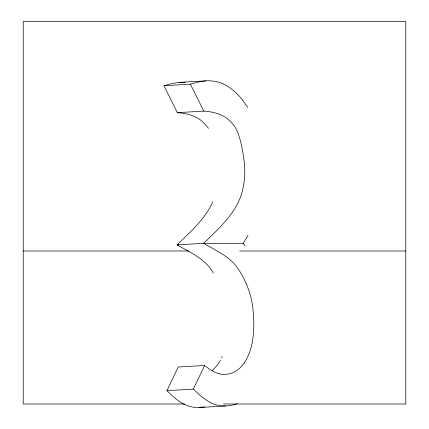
<?xml version="1.0" encoding="UTF-8"?>
<svg xmlns="http://www.w3.org/2000/svg" width="429" height="429" viewBox="0 0 429 429"><rect width="100%" height="100%" fill="white"/><g stroke="black" fill="none" stroke-linecap="round" stroke-linejoin="round"><path stroke-width="0.64" d="M212.763 201.716C205.287 219.16 190.229 231.826 177.107 244.895C189.704 252.182 204.52 258.489 212.393 271.46A109.331 54.81 86.6 0 1 213.395 273.016M204.692 406.912L196.632 407.518A108.119 54.199 86.6 0 1 187.033 405.496C179.156 402.429 172.828 396.562 166.951 390.658L178.185 367.036L204.617 365.481C209.379 369.262 214.597 372.946 220.683 374.12A71.723 35.956 86.6 0 0 223.895 374.415L226.083 374.308A96.193 48.22 86.6 0 0 232.035 372.983C237.173 371.09 241.361 367.235 244.396 362.752M166.951 390.658L193.382 389.103L204.617 365.481M248.016 235.483L243.163 243.334L203.539 243.334L177.107 244.895L178.426 244.895M212.334 370.602L217.315 365.218A52.102 26.121 86.6 0 0 220.334 360.349M208.424 128.346A30.1 15.09 86.6 0 0 207.464 126.941L202.113 121.316A72.56 36.374 86.6 0 0 200.263 119.804C193.715 114.875 185.371 113.277 177.375 112.666L163.932 85.741L171.359 83.676L179.472 82.373L208.017 80.732L213.159 81.054L217.991 81.998A108.88 54.58 86.6 0 1 222.152 83.441M163.932 85.741L190.363 84.186L197.796 82.116L205.904 80.818M177.375 112.666L203.807 111.111C211.803 111.722 220.152 113.315 226.694 118.248A72.56 36.374 86.6 0 1 228.55 119.755L232.218 123.327L234.368 126.046A29.531 14.806 86.6 0 1 235.526 127.901L236.883 130.491A30.942 15.514 86.6 0 1 238.352 133.945L240.326 140.428A77.193 38.696 86.6 0 1 241.484 145.415L241.87 147.233A104.365 52.317 86.6 0 1 242.937 152.922L244.208 161.669L244.75 169.074A38.664 19.38 86.6 0 1 244.744 173.718L244.605 176.501A46.498 23.311 86.6 0 1 243.302 186.599C239.339 210.446 220.034 227.515 203.539 243.334C216.141 250.627 230.958 256.933 238.83 269.9A111.958 56.124 86.6 0 1 240.154 271.97L243.372 277.574A73.102 36.647 86.6 0 1 245.023 280.909L246.369 283.934M199.094 407.539L226.769 405.92L231.698 405.244A157.191 78.802 86.6 0 0 237.43 403.625M179.472 82.373L185.248 82.448M225.531 405.979L220.635 405.748A105.748 53.014 86.6 0 1 213.47 403.925L211.974 403.287A129.96 65.149 86.6 0 1 208.934 401.801L201.56 396.696L193.382 389.103M23.22 250.986L188.706 250.986M239.736 250.986L405.78 250.986M184.684 404.011L23.22 404.011L23.22 21.45L405.78 21.45L405.78 404.011L223.547 404.011M242.439 99.919L247.721 107.443M243.163 243.334L244.997 245.817M190.363 84.186L203.807 111.111M244.385 362.725A51.834 25.981 86.6 0 0 249.737 351.914A48.815 24.469 86.6 0 0 252.708 339.602A49.592 24.861 86.6 0 0 253.105 336.567L253.716 328.233A68.216 34.197 86.6 0 0 253.571 315.835L252.756 307.191A48.375 24.249 86.6 0 0 251.55 300.305A57.207 28.679 86.6 0 0 246.326 284.003M222.093 356.617A52.102 26.121 86.6 0 1 221.53 357.899M222.147 83.499A112.489 56.392 86.6 0 1 242.449 99.887"/></g></svg>
